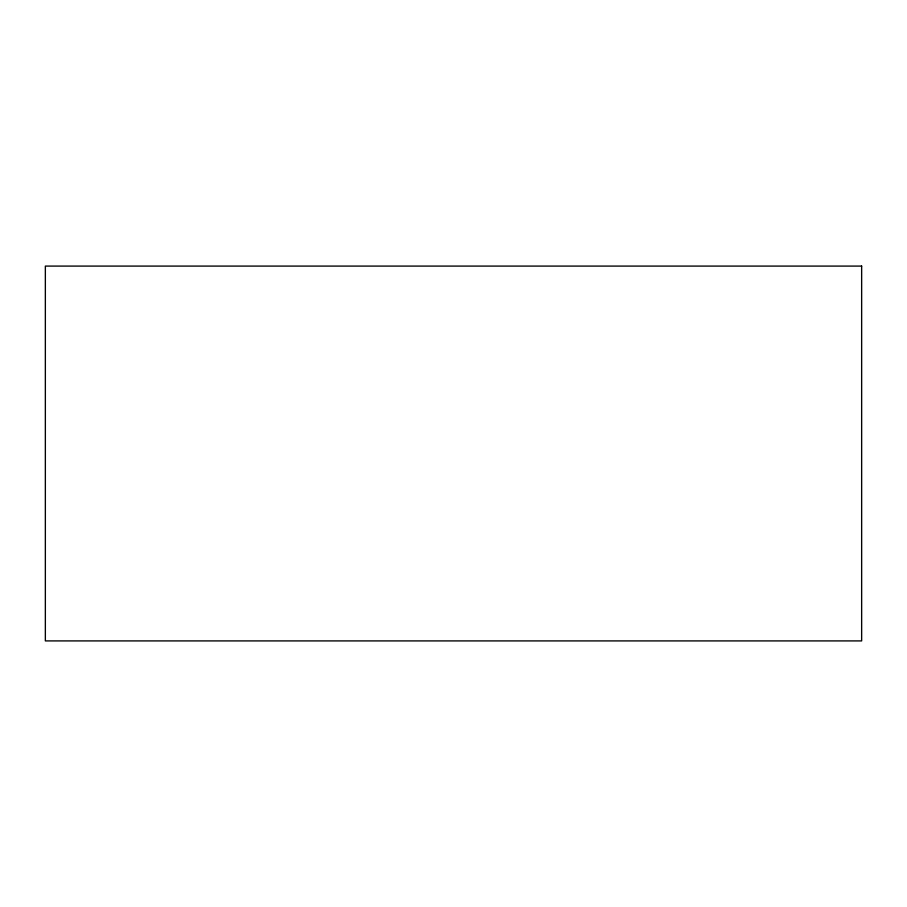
<?xml version="1.0" encoding="UTF-8"?>
<svg xmlns="http://www.w3.org/2000/svg" width="907" height="907" viewBox="0 0 907 907"><rect width="100%" height="100%" fill="white"/><g stroke="black" fill="none" stroke-linecap="round" stroke-linejoin="round"><path stroke-width="1.36" d="M861.65 266.091L45.35 266.091L45.35 640.909L861.65 640.909L861.65 266.091"/></g></svg>
